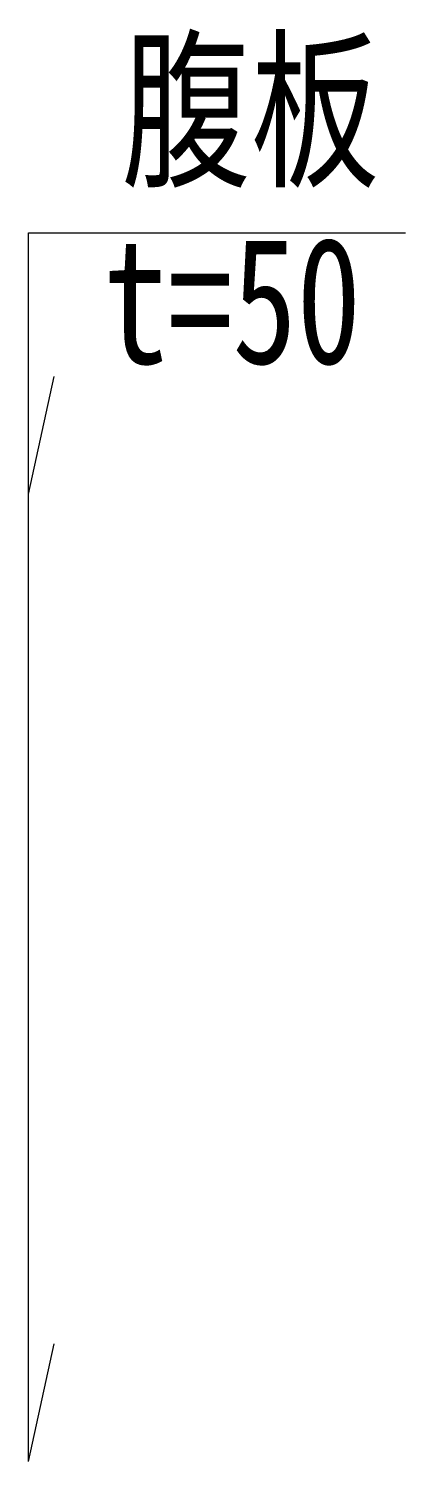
# Model space of a CAD drawing. Header units: millimetres. Extents: x -411717 to -116098, y 0 to 693159.
# Drawn here: x -411717 to -411095, y 690796 to 693159 of the extents above; entities that cross this region are included whole.
import ezdxf
from ezdxf.enums import TextEntityAlignment as Align

# ---------------------------------------------------------------- set-up
doc = ezdxf.new("R2010")
doc.units = ezdxf.units.MM
doc.header["$LTSCALE"] = 2
doc.linetypes.add('DASHED', pattern=[0.75, 0.5, -0.25])
doc.layers.add('标注', color=4, linetype='Continuous', lineweight=13)
doc.styles.add('BM_Anno', font='仿宋_GB2312.ttf', dxfattribs={"width": 0.85})

msp = doc.modelspace()

# ---------------------------------------------------------------- linework, layer by layer
at = {"layer": '标注'}
for p, q in [((-411717, 690796.3), (-411717, 692822.1)), ((-411717, 692822.1), (-411095, 692822.1)), ((-411717, 692391.6), (-411674.7, 692585.3)), ((-411717, 690796.3), (-411674.7, 690990.1))]:
    msp.add_line(p, q, dxfattribs=at)

# ---------------------------------------------------------------- texts
at = {"layer": '标注', "linetype": 'DASHED', "style": 'BM_Anno', "width": 0.75}
for s, p in [('腹板', (-411563.9, 692857.3)), ('t=50', (-411593.4, 692544.1))]:
    msp.add_text(s, height=208.33, dxfattribs=at).set_placement(p, align=Align.BOTTOM_LEFT)

doc.saveas('drawing.dxf')
